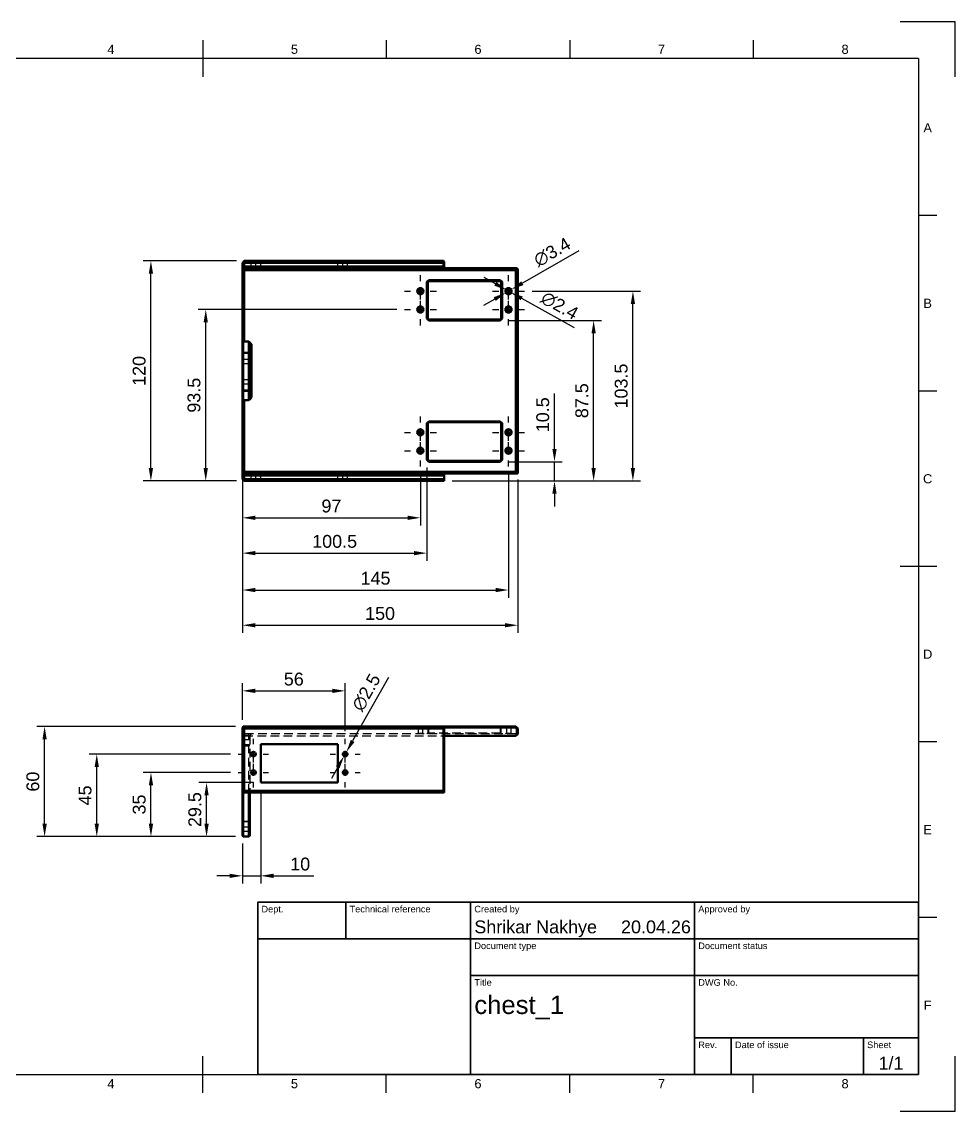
# Model space of a CAD drawing. Header units: millimetres. Extents: x 0 to 420, y 0 to 297.
# Drawn here: x 165.7 to 420, y 0 to 297 of the extents above; entities that cross this region are included whole.
import ezdxf
from ezdxf.enums import TextEntityAlignment as Align

# ---------------------------------------------------------------- set-up
doc = ezdxf.new("R2010")
doc.units = ezdxf.units.MM
doc.header["$LTSCALE"] = 0.75
doc.linetypes.add('CENTER2', pattern=[28.575, 19.05, -3.175, 3.175, -3.175])
doc.linetypes.add('HIDDEN2', pattern=[4.7625, 3.175, -1.5875])
for name, color, linetype, lineweight in [('BORDER', 7, 'Continuous', 25), ('FD_Dimensions', 7, 'Continuous', 25), ('Hidden', 7, 'HIDDEN2', 25), ('Smart Centers', 7, 'CENTER2', 25), ('TITLEBLOCK', 7, 'Continuous', 35), ('Visible', 7, 'Continuous', 50)]:
    doc.layers.add(name, color=color, linetype=linetype, lineweight=lineweight)
doc.styles.add('FusionTitle', font='Arial.ttf')
doc.styles.get("Standard").update_dxf_attribs({"font": 'Arial.ttf'})
doc.dimstyles.new('Dim-ISO-25', dxfattribs={"dimtxt": 3.5, "dimasz": 3.5, "dimexe": 2.1, "dimexo": 2.1, "dimgap": 1.4, "dimtad": 1, "dimzin": 12, "dimdsep": 46, "dimtxsty": 'Standard', "dimcen": 0, "dimazin": 3, "dimtp": 0.1, "dimtm": 0.1, "dimtfac": 0.714286, "dimtmove": 0, "dimatfit": 3, "dimfxl": 1, "dimtzin": 12, "dimarcsym": 0})

# ---------------------------------------------------------------- blocks, each defined once
blk = doc.blocks.new('ISO_A3_SHEET')
at = {"layer": 'BORDER'}
for p, q in [((215, 292), (215, 282)), ((265, 292), (265, 287)), ((315, 292), (315, 287)), ((365, 292), (365, 287)), ((410, 287), (20, 287)), ((410, 287), (410, 10)), ((415, 244.16666), (410, 244.16666)), ((415, 196.33333), (410, 196.33333)), ((415, 148.5), (405, 148.5)), ((415, 100.66667), (410, 100.66667)), ((415, 52.83334), (410, 52.83334)), ((215, 5), (215, 15)), ((20, 10), (410, 10)), ((265, 5), (265, 10)), ((315, 5), (315, 10)), ((365, 5), (365, 10))]:
    blk.add_line(p, q, dxfattribs=at)
at = {"layer": 'Defpoints'}
for p, q in [((420, 297), (405, 297)), ((420, 282), (420, 297)), ((420, 0), (420, 15)), ((405, 0), (420, 0))]:
    blk.add_line(p, q, dxfattribs=at)
at = {"layer": 'BORDER', "style": 'FusionTitle'}
for s, p in [('4', (190, 289.5)), ('5', (240, 289.5)), ('6', (290, 289.5)), ('7', (340, 289.5)), ('8', (390, 289.5)), ('A', (412.5, 268.08333)), ('B', (412.5, 220.25)), ('C', (412.5, 172.41667)), ('D', (412.5, 124.58334)), ('E', (412.5, 76.75001)), ('F', (412.5, 28.91668)), ('4', (190, 7.5)), ('5', (240, 7.5)), ('6', (290, 7.5)), ('7', (340, 7.5)), ('8', (390, 7.5))]:
    blk.add_text(s, height=2.5, dxfattribs=at).set_placement(p, align=Align.MIDDLE)
blk = doc.blocks.new('ISO_TITLEBLOCK')
at = {"layer": 'TITLEBLOCK'}
for p, q in [((0, 47), (-180, 47)), ((-180, 47), (-180, 0)), ((-156, 37), (-156, 47)), ((-122, 0), (-122, 47)), ((-61, 0), (-61, 47)), ((0, 0), (0, 47)), ((-180, 37), (0, 37)), ((-122, 27), (0, 27)), ((-61, 10), (0, 10)), ((-51, 0), (-51, 10)), ((-15, 0), (-15, 10)), ((-180, 0), (0, 0))]:
    blk.add_line(p, q, dxfattribs=at)
at = {"layer": 'TITLEBLOCK', "style": 'FusionTitle'}
for s, p in [('Dept.', (-179, 46)), ('Technical reference', (-155, 46)), ('Created by', (-121, 46)), ('Approved by', (-60, 46)), ('Document type', (-121, 36)), ('Document status', (-60, 36)), ('Title', (-121, 26)), ('DWG No.', (-60, 26)), ('Rev.', (-60, 9)), ('Date of issue', (-50, 9)), ('Sheet', (-14, 9))]:
    blk.add_text(s, height=1.8, dxfattribs=at).set_placement(p, align=Align.TOP_LEFT)
for tag, height, p in [('DEPT', 3.5, (-179, 42)), ('TECHNICAL_REFERENCE', 3.5, (-155, 42)), ('CREATED_BY', 3.5, (-121, 42)), ('APPROVED_BY', 3.5, (-60, 42)), ('DOCUMENT_TYPE', 3.5, (-121, 32)), ('DOCUMENT_STATUS', 3.5, (-60, 32)), ('TITLE_1', 5, (-121, 21.5)), ('TITLE_2', 5, (-121, 14)), ('TITLE_3', 5, (-121, 6.5)), ('DATE_OF_ISSUE', 3.5, (-50, 5))]:
    blk.add_attdef(tag, text='', height=height, dxfattribs=at).set_placement(p, align=Align.TOP_LEFT)
for tag, p in [('CREATED_DATE', (-62, 42)), ('APPROVED_DATE', (-0.99, 42))]:
    blk.add_attdef(tag, text='', height=3.5, dxfattribs=at).set_placement(p, align=Align.TOP_RIGHT)
for tag, height, p in [('DRAWING_NUMBER', 5, (-30.5, 19.75)), ('REV', 3.5, (-56, 4.85)), ('SHEET', 3.5, (-7.5, 4.85))]:
    blk.add_attdef(tag, text='', height=height, dxfattribs=at).set_placement(p, align=Align.TOP_CENTER)
blk = doc.blocks.new('*U6')
at = {"layer": 'Smart Centers', "color": 0, "ltscale": 0.75, "transparency": 16777216}
for p, q in [((0, 2.678906), (0, 4.35)), ((-4.35, 0), (-2.678906, 0)), ((2.678906, 0), (4.35, 0)), ((0, -4.35), (0, -2.678906))]:
    blk.add_line(p, q, dxfattribs=at)
at = {"layer": 'Smart Centers', "color": 0, "linetype": 'Continuous', "ltscale": 0.75, "transparency": 16777216}
for p, q in [((-0.892969, 0), (0.892969, 0)), ((0, -0.892969), (0, 0.892969))]:
    blk.add_line(p, q, dxfattribs=at)
blk = doc.blocks.new('*U7')
at = {"layer": 'Smart Centers', "color": 0, "ltscale": 0.75, "transparency": 16777216}
for p, q in [((0, 2.678906), (0, 4.35)), ((-4.35, 0), (-2.678906, 0)), ((2.678906, 0), (4.35, 0)), ((0, -4.35), (0, -2.678906))]:
    blk.add_line(p, q, dxfattribs=at)
at = {"layer": 'Smart Centers', "color": 0, "linetype": 'Continuous', "ltscale": 0.75, "transparency": 16777216}
for p, q in [((-0.892969, 0), (0.892969, 0)), ((0, -0.892969), (0, 0.892969))]:
    blk.add_line(p, q, dxfattribs=at)
blk = doc.blocks.new('*U8')
at = {"layer": 'Smart Centers', "color": 0, "ltscale": 0.75, "transparency": 16777216}
for p, q in [((0, 2.678906), (0, 4.35)), ((-4.35, 0), (-2.678906, 0)), ((2.678906, 0), (4.35, 0)), ((0, -4.35), (0, -2.678906))]:
    blk.add_line(p, q, dxfattribs=at)
at = {"layer": 'Smart Centers', "color": 0, "linetype": 'Continuous', "ltscale": 0.75, "transparency": 16777216}
for p, q in [((-0.892969, 0), (0.892969, 0)), ((0, -0.892969), (0, 0.892969))]:
    blk.add_line(p, q, dxfattribs=at)
blk = doc.blocks.new('*U9')
at = {"layer": 'Smart Centers', "color": 0, "ltscale": 0.75, "transparency": 16777216}
for p, q in [((0, 2.678906), (0, 4.35)), ((-4.35, 0), (-2.678906, 0)), ((2.678906, 0), (4.35, 0)), ((0, -4.35), (0, -2.678906))]:
    blk.add_line(p, q, dxfattribs=at)
at = {"layer": 'Smart Centers', "color": 0, "linetype": 'Continuous', "ltscale": 0.75, "transparency": 16777216}
for p, q in [((-0.892969, 0), (0.892969, 0)), ((0, -0.892969), (0, 0.892969))]:
    blk.add_line(p, q, dxfattribs=at)
blk = doc.blocks.new('*U10')
at = {"layer": 'Smart Centers', "color": 0, "ltscale": 0.75, "transparency": 16777216}
for p, q in [((0, 2.678906), (0, 4.35)), ((-4.35, 0), (-2.678906, 0)), ((2.678906, 0), (4.35, 0)), ((0, -4.35), (0, -2.678906))]:
    blk.add_line(p, q, dxfattribs=at)
at = {"layer": 'Smart Centers', "color": 0, "linetype": 'Continuous', "ltscale": 0.75, "transparency": 16777216}
for p, q in [((-0.892969, 0), (0.892969, 0)), ((0, -0.892969), (0, 0.892969))]:
    blk.add_line(p, q, dxfattribs=at)
blk = doc.blocks.new('*U11')
at = {"layer": 'Smart Centers', "color": 0, "ltscale": 0.75, "transparency": 16777216}
for p, q in [((0, 2.678906), (0, 4.35)), ((-4.35, 0), (-2.678906, 0)), ((2.678906, 0), (4.35, 0)), ((0, -4.35), (0, -2.678906))]:
    blk.add_line(p, q, dxfattribs=at)
at = {"layer": 'Smart Centers', "color": 0, "linetype": 'Continuous', "ltscale": 0.75, "transparency": 16777216}
for p, q in [((-0.892969, 0), (0.892969, 0)), ((0, -0.892969), (0, 0.892969))]:
    blk.add_line(p, q, dxfattribs=at)
blk = doc.blocks.new('*U12')
at = {"layer": 'Smart Centers', "color": 0, "ltscale": 0.75, "transparency": 16777216}
for p, q in [((0, 2.678906), (0, 4.35)), ((-4.35, 0), (-2.678906, 0)), ((2.678906, 0), (4.35, 0)), ((0, -4.35), (0, -2.678906))]:
    blk.add_line(p, q, dxfattribs=at)
at = {"layer": 'Smart Centers', "color": 0, "linetype": 'Continuous', "ltscale": 0.75, "transparency": 16777216}
for p, q in [((-0.892969, 0), (0.892969, 0)), ((0, -0.892969), (0, 0.892969))]:
    blk.add_line(p, q, dxfattribs=at)
blk = doc.blocks.new('*U13')
at = {"layer": 'Smart Centers', "color": 0, "ltscale": 0.75, "transparency": 16777216}
for p, q in [((0, 2.678906), (0, 4.35)), ((-4.35, 0), (-2.678906, 0)), ((2.678906, 0), (4.35, 0)), ((0, -4.35), (0, -2.678906))]:
    blk.add_line(p, q, dxfattribs=at)
at = {"layer": 'Smart Centers', "color": 0, "linetype": 'Continuous', "ltscale": 0.75, "transparency": 16777216}
for p, q in [((-0.892969, 0), (0.892969, 0)), ((0, -0.892969), (0, 0.892969))]:
    blk.add_line(p, q, dxfattribs=at)
blk = doc.blocks.new('*U18')
at = {"layer": 'Smart Centers', "color": 0, "ltscale": 0.75, "transparency": 16777216}
for p, q in [((0, 2.678906), (0, 4.125)), ((-4.125, 0), (-2.678906, 0)), ((2.678906, 0), (4.125, 0)), ((0, -4.125), (0, -2.678906))]:
    blk.add_line(p, q, dxfattribs=at)
at = {"layer": 'Smart Centers', "color": 0, "linetype": 'Continuous', "ltscale": 0.75, "transparency": 16777216}
for p, q in [((-0.892969, 0), (0.892969, 0)), ((0, -0.892969), (0, 0.892969))]:
    blk.add_line(p, q, dxfattribs=at)
blk = doc.blocks.new('*U19')
at = {"layer": 'Smart Centers', "color": 0, "ltscale": 0.75, "transparency": 16777216}
for p, q in [((0, 2.678906), (0, 4.125)), ((-4.125, 0), (-2.678906, 0)), ((2.678906, 0), (4.125, 0)), ((0, -4.125), (0, -2.678906))]:
    blk.add_line(p, q, dxfattribs=at)
at = {"layer": 'Smart Centers', "color": 0, "linetype": 'Continuous', "ltscale": 0.75, "transparency": 16777216}
for p, q in [((-0.892969, 0), (0.892969, 0)), ((0, -0.892969), (0, 0.892969))]:
    blk.add_line(p, q, dxfattribs=at)
blk = doc.blocks.new('*U20')
at = {"layer": 'Smart Centers', "color": 0, "ltscale": 0.75, "transparency": 16777216}
for p, q in [((0, 2.678906), (0, 4.125)), ((-4.125, 0), (-2.678906, 0)), ((2.678906, 0), (4.125, 0)), ((0, -4.125), (0, -2.678906))]:
    blk.add_line(p, q, dxfattribs=at)
at = {"layer": 'Smart Centers', "color": 0, "linetype": 'Continuous', "ltscale": 0.75, "transparency": 16777216}
for p, q in [((-0.892969, 0), (0.892969, 0)), ((0, -0.892969), (0, 0.892969))]:
    blk.add_line(p, q, dxfattribs=at)
blk = doc.blocks.new('*U21')
at = {"layer": 'Smart Centers', "color": 0, "ltscale": 0.75, "transparency": 16777216}
for p, q in [((0, 2.678906), (0, 4.125)), ((-4.125, 0), (-2.678906, 0)), ((2.678906, 0), (4.125, 0)), ((0, -4.125), (0, -2.678906))]:
    blk.add_line(p, q, dxfattribs=at)
at = {"layer": 'Smart Centers', "color": 0, "linetype": 'Continuous', "ltscale": 0.75, "transparency": 16777216}
for p, q in [((-0.892969, 0), (0.892969, 0)), ((0, -0.892969), (0, 0.892969))]:
    blk.add_line(p, q, dxfattribs=at)
blk = doc.blocks.new('*D46')
at = {"layer": 'Defpoints', "color": 0, "transparency": 16777216}
for p in [(225.820313, 174.320313), (300.820313, 174.320313), (300.820313, 132.484375)]:
    blk.add_point(p, dxfattribs=at)
at = {"layer": 'FD_Dimensions', "color": 0, "lineweight": -2, "transparency": 16777216}
for p, q in [((225.820313, 172.220313), (225.820313, 130.384375)), ((300.820313, 172.220313), (300.820313, 130.384375)), ((229.320313, 132.484375), (297.320313, 132.484375))]:
    blk.add_line(p, q, dxfattribs=at)
at = {"layer": 'FD_Dimensions', "color": 0, "transparency": 16777216}
for points in [[(229.320313, 133.067708), (229.320313, 131.901042), (225.820313, 132.484375)], [(297.320313, 133.067708), (297.320313, 131.901042), (300.820313, 132.484375)]]:
    blk.add_solid(points, dxfattribs=at)
at = {"layer": 'FD_Dimensions', "color": 0, "transparency": 16777216, "insert": (263.320313, 135.67138), "char_height": 3.5, "attachment_point": 5}
blk.add_mtext('150', dxfattribs=at)
blk = doc.blocks.new('*D47')
at = {"layer": 'Defpoints', "color": 0, "transparency": 16777216}
for p in [(200.890625, 231.820313), (226.320313, 231.820313), (226.320313, 171.820313)]:
    blk.add_point(p, dxfattribs=at)
at = {"layer": 'FD_Dimensions', "color": 0, "lineweight": -2, "transparency": 16777216}
for p, q in [((224.220313, 231.820313), (198.790625, 231.820313)), ((200.890625, 175.320313), (200.890625, 228.320313)), ((224.220313, 171.820313), (198.790625, 171.820313))]:
    blk.add_line(p, q, dxfattribs=at)
at = {"layer": 'FD_Dimensions', "color": 0, "transparency": 16777216}
for points in [[(200.307292, 228.320313), (201.473958, 228.320313), (200.890625, 231.820313)], [(200.307292, 175.320313), (201.473958, 175.320313), (200.890625, 171.820313)]]:
    blk.add_solid(points, dxfattribs=at)
at = {"layer": 'FD_Dimensions', "color": 0, "transparency": 16777216, "insert": (197.70362, 201.820313), "char_height": 3.5, "attachment_point": 5, "rotation": 90}
blk.add_mtext('120', dxfattribs=at)
blk = doc.blocks.new('*D48')
at = {"layer": 'Defpoints', "color": 0, "transparency": 16777216}
for p in [(171.929688, 104.851563), (226.070313, 104.851563), (226.070313, 74.851563)]:
    blk.add_point(p, dxfattribs=at)
at = {"layer": 'FD_Dimensions', "color": 0, "lineweight": -2, "transparency": 16777216}
for p, q in [((223.970313, 104.851563), (169.829688, 104.851563)), ((171.929688, 78.351563), (171.929688, 101.351563)), ((223.970313, 74.851563), (169.829688, 74.851563))]:
    blk.add_line(p, q, dxfattribs=at)
at = {"layer": 'FD_Dimensions', "color": 0, "transparency": 16777216}
for points in [[(171.346354, 101.351563), (172.513021, 101.351563), (171.929688, 104.851563)], [(171.346354, 78.351563), (172.513021, 78.351563), (171.929688, 74.851563)]]:
    blk.add_solid(points, dxfattribs=at)
at = {"layer": 'FD_Dimensions', "color": 0, "transparency": 16777216, "insert": (168.742682, 89.851563), "char_height": 3.5, "attachment_point": 5, "rotation": 90}
blk.add_mtext('60', dxfattribs=at)
blk = doc.blocks.new('*D49')
at = {"layer": 'Defpoints', "color": 0, "transparency": 16777216}
for p in [(297.583683, 223.146193), (299.056942, 223.994432)]:
    blk.add_point(p, dxfattribs=at)
at = {"layer": 'FD_Dimensions', "color": 0, "lineweight": -2, "transparency": 16777216}
for p, q in [((317.468571, 234.595068), (302.09012, 225.740808)), ((297.583683, 223.146193), (299.056942, 223.994432)), ((294.550505, 221.399817), (291.517326, 219.653442))]:
    blk.add_line(p, q, dxfattribs=at)
at = {"layer": 'FD_Dimensions', "color": 0, "transparency": 16777216}
for points in [[(301.799058, 226.246338), (302.381183, 225.235278), (299.056942, 223.994432)], [(294.259442, 221.905347), (294.841567, 220.894287), (297.583683, 223.146193)]]:
    blk.add_solid(points, dxfattribs=at)
at = {"layer": 'FD_Dimensions', "color": 0, "transparency": 16777216, "insert": (310.211319, 234.207102), "char_height": 3.5, "attachment_point": 5, "rotation": 29.93150281}
blk.add_mtext('∅3.4', dxfattribs=at)
blk = doc.blocks.new('*D50')
at = {"layer": 'Defpoints', "color": 0, "transparency": 16777216}
for p in [(297.795818, 223.861698), (298.844807, 223.278927)]:
    blk.add_point(p, dxfattribs=at)
at = {"layer": 'FD_Dimensions', "color": 0, "lineweight": -2, "transparency": 16777216}
for p, q in [((294.736268, 225.561449), (291.676717, 227.261199)), ((297.795818, 223.861698), (298.844807, 223.278927)), ((316.298019, 213.582698), (301.904357, 221.579176))]:
    blk.add_line(p, q, dxfattribs=at)
at = {"layer": 'FD_Dimensions', "color": 0, "transparency": 16777216}
for points in [[(295.019559, 226.071374), (294.452976, 225.051523), (297.795818, 223.861698)], [(302.187649, 222.089102), (301.621066, 221.069251), (298.844807, 223.278927)]]:
    blk.add_solid(points, dxfattribs=at)
at = {"layer": 'FD_Dimensions', "color": 0, "transparency": 16777216, "insert": (312.226247, 219.602573), "char_height": 3.5, "attachment_point": 5, "rotation": 330.94538477}
blk.add_mtext('∅2.4', dxfattribs=at)
blk = doc.blocks.new('*D51')
at = {"layer": 'Defpoints', "color": 0, "transparency": 16777216}
for p in [(253.511809, 96.808009), (254.128816, 97.895116)]:
    blk.add_point(p, dxfattribs=at)
at = {"layer": 'FD_Dimensions', "color": 0, "lineweight": -2, "transparency": 16777216}
for p, q in [((265.65147, 118.196935), (255.856435, 100.939017)), ((253.511809, 96.808009), (254.128816, 97.895116)), ((251.78419, 93.764108), (250.05657, 90.720207))]:
    blk.add_line(p, q, dxfattribs=at)
at = {"layer": 'FD_Dimensions', "color": 0, "transparency": 16777216}
for points in [[(255.349118, 101.226953), (256.363752, 100.65108), (254.128816, 97.895116)], [(251.276873, 94.052045), (252.291507, 93.476172), (253.511809, 96.808009)]]:
    blk.add_solid(points, dxfattribs=at)
at = {"layer": 'FD_Dimensions', "color": 0, "transparency": 16777216, "insert": (259.584645, 114.162658), "char_height": 3.5, "attachment_point": 5, "rotation": 60.42213977}
blk.add_mtext('∅2.5', dxfattribs=at)
blk = doc.blocks.new('*D55')
at = {"layer": 'Defpoints', "color": 0, "transparency": 16777216}
for p in [(298.320313, 175.720313), (225.820313, 172.320313), (298.320313, 142.0875)]:
    blk.add_point(p, dxfattribs=at)
at = {"layer": 'FD_Dimensions', "color": 0, "lineweight": -2, "transparency": 16777216}
for p, q in [((298.320313, 173.620313), (298.320313, 139.9875)), ((225.820313, 170.220313), (225.820313, 139.9875)), ((229.320313, 142.0875), (294.820313, 142.0875))]:
    blk.add_line(p, q, dxfattribs=at)
at = {"layer": 'FD_Dimensions', "color": 0, "transparency": 16777216}
for points in [[(229.320313, 142.670833), (229.320313, 141.504167), (225.820313, 142.0875)], [(294.820313, 142.670833), (294.820313, 141.504167), (298.320313, 142.0875)]]:
    blk.add_solid(points, dxfattribs=at)
at = {"layer": 'FD_Dimensions', "color": 0, "transparency": 16777216, "insert": (262.070313, 145.274505), "char_height": 3.5, "attachment_point": 5}
blk.add_mtext('145', dxfattribs=at)
blk = doc.blocks.new('*D56')
at = {"layer": 'Defpoints', "color": 0, "transparency": 16777216}
for p in [(302.670313, 223.570313), (332.201563, 223.570313), (280.820313, 171.820313)]:
    blk.add_point(p, dxfattribs=at)
at = {"layer": 'FD_Dimensions', "color": 0, "lineweight": -2, "transparency": 16777216}
for p, q in [((304.770313, 223.570313), (334.301563, 223.570313)), ((332.201563, 175.320313), (332.201563, 220.070313)), ((282.920313, 171.820313), (334.301563, 171.820313))]:
    blk.add_line(p, q, dxfattribs=at)
at = {"layer": 'FD_Dimensions', "color": 0, "transparency": 16777216}
for points in [[(331.618229, 220.070313), (332.784896, 220.070313), (332.201563, 223.570313)], [(331.618229, 175.320313), (332.784896, 175.320313), (332.201563, 171.820313)]]:
    blk.add_solid(points, dxfattribs=at)
at = {"layer": 'FD_Dimensions', "color": 0, "transparency": 16777216, "insert": (329.013363, 197.695313), "char_height": 3.5, "attachment_point": 5, "rotation": 90}
blk.add_mtext('103.5', dxfattribs=at)
blk = doc.blocks.new('*D57')
at = {"layer": 'Defpoints', "color": 0, "transparency": 16777216}
for p in [(276.070313, 177.570313), (225.820313, 172.320313), (276.070313, 152.140625)]:
    blk.add_point(p, dxfattribs=at)
at = {"layer": 'FD_Dimensions', "color": 0, "lineweight": -2, "transparency": 16777216}
for p, q in [((276.070313, 175.470313), (276.070313, 150.040625)), ((225.820313, 170.220313), (225.820313, 150.040625)), ((229.320313, 152.140625), (272.570313, 152.140625))]:
    blk.add_line(p, q, dxfattribs=at)
at = {"layer": 'FD_Dimensions', "color": 0, "transparency": 16777216}
for points in [[(229.320313, 152.723958), (229.320313, 151.557292), (225.820313, 152.140625)], [(272.570313, 152.723958), (272.570313, 151.557292), (276.070313, 152.140625)]]:
    blk.add_solid(points, dxfattribs=at)
at = {"layer": 'FD_Dimensions', "color": 0, "transparency": 16777216, "insert": (250.945313, 155.32763), "char_height": 3.5, "attachment_point": 5}
blk.add_mtext('100.5', dxfattribs=at)
blk = doc.blocks.new('*D58')
at = {"layer": 'Defpoints', "color": 0, "transparency": 16777216}
for p in [(274.320313, 175.720313), (225.820313, 172.320313), (274.320313, 161.775)]:
    blk.add_point(p, dxfattribs=at)
at = {"layer": 'FD_Dimensions', "color": 0, "lineweight": -2, "transparency": 16777216}
for p, q in [((274.320313, 173.620313), (274.320313, 159.675)), ((225.820313, 170.220313), (225.820313, 159.675)), ((229.320313, 161.775), (270.820313, 161.775))]:
    blk.add_line(p, q, dxfattribs=at)
at = {"layer": 'FD_Dimensions', "color": 0, "transparency": 16777216}
for points in [[(229.320313, 162.358333), (229.320313, 161.191667), (225.820313, 161.775)], [(270.820313, 162.358333), (270.820313, 161.191667), (274.320313, 161.775)]]:
    blk.add_solid(points, dxfattribs=at)
at = {"layer": 'FD_Dimensions', "color": 0, "transparency": 16777216, "insert": (250.070313, 164.962005), "char_height": 3.5, "attachment_point": 5}
blk.add_mtext('97', dxfattribs=at)
blk = doc.blocks.new('*D59')
at = {"layer": 'Defpoints', "color": 0, "transparency": 16777216}
for p in [(215.829688, 218.570313), (269.970313, 218.570313), (226.320313, 171.820313)]:
    blk.add_point(p, dxfattribs=at)
at = {"layer": 'FD_Dimensions', "color": 0, "lineweight": -2, "transparency": 16777216}
for p, q in [((267.870313, 218.570313), (213.729688, 218.570313)), ((215.829688, 175.320313), (215.829688, 215.070313)), ((224.220313, 171.820313), (213.729688, 171.820313))]:
    blk.add_line(p, q, dxfattribs=at)
at = {"layer": 'FD_Dimensions', "color": 0, "transparency": 16777216}
for points in [[(215.246354, 215.070313), (216.413021, 215.070313), (215.829688, 218.570313)], [(215.246354, 175.320313), (216.413021, 175.320313), (215.829688, 171.820313)]]:
    blk.add_solid(points, dxfattribs=at)
at = {"layer": 'FD_Dimensions', "color": 0, "transparency": 16777216, "insert": (212.641488, 195.195313), "char_height": 3.5, "attachment_point": 5, "rotation": 90}
blk.add_mtext('93.5', dxfattribs=at)
blk = doc.blocks.new('*D60')
at = {"layer": 'Defpoints', "color": 0, "transparency": 16777216}
for p in [(296.070313, 215.570313), (321.5, 215.570313), (280.820313, 171.820313)]:
    blk.add_point(p, dxfattribs=at)
at = {"layer": 'FD_Dimensions', "color": 0, "lineweight": -2, "transparency": 16777216}
for p, q in [((298.170313, 215.570313), (323.6, 215.570313)), ((321.5, 175.320313), (321.5, 212.070313)), ((282.920313, 171.820313), (323.6, 171.820313))]:
    blk.add_line(p, q, dxfattribs=at)
at = {"layer": 'FD_Dimensions', "color": 0, "transparency": 16777216}
for points in [[(320.916667, 212.070313), (322.083333, 212.070313), (321.5, 215.570313)], [(320.916667, 175.320313), (322.083333, 175.320313), (321.5, 171.820313)]]:
    blk.add_solid(points, dxfattribs=at)
at = {"layer": 'FD_Dimensions', "color": 0, "transparency": 16777216, "insert": (318.312995, 193.695313), "char_height": 3.5, "attachment_point": 5, "rotation": 90}
blk.add_mtext('87.5', dxfattribs=at)
blk = doc.blocks.new('*D61')
at = {"layer": 'Defpoints', "color": 0, "transparency": 16777216}
for p in [(296.070313, 177.070313), (310.835938, 177.070313), (280.820313, 171.820313)]:
    blk.add_point(p, dxfattribs=at)
at = {"layer": 'FD_Dimensions', "color": 0, "lineweight": -2, "transparency": 16777216}
for p, q in [((310.835938, 180.570313), (310.835938, 195.658512)), ((298.170313, 177.070313), (312.935938, 177.070313)), ((310.835938, 171.820313), (310.835938, 177.070313)), ((282.920313, 171.820313), (312.935938, 171.820313)), ((310.835938, 168.320313), (310.835938, 164.820313))]:
    blk.add_line(p, q, dxfattribs=at)
at = {"layer": 'FD_Dimensions', "color": 0, "transparency": 16777216}
for points in [[(310.252604, 180.570313), (311.419271, 180.570313), (310.835938, 177.070313)], [(310.252604, 168.320313), (311.419271, 168.320313), (310.835938, 171.820313)]]:
    blk.add_solid(points, dxfattribs=at)
at = {"layer": 'FD_Dimensions', "color": 0, "transparency": 16777216, "insert": (307.648932, 189.864412), "char_height": 3.5, "attachment_point": 5, "rotation": 90}
blk.add_mtext('10.5', dxfattribs=at)
blk = doc.blocks.new('*D63')
at = {"layer": 'Defpoints', "color": 0, "transparency": 16777216}
for p in [(253.820313, 114.601563), (225.820313, 104.601563), (253.820313, 101.476563)]:
    blk.add_point(p, dxfattribs=at)
at = {"layer": 'FD_Dimensions', "color": 0, "lineweight": -2, "transparency": 16777216}
for p, q in [((225.820313, 106.701563), (225.820313, 116.701563)), ((253.820313, 103.576563), (253.820313, 116.701563)), ((229.320313, 114.601563), (250.320313, 114.601563))]:
    blk.add_line(p, q, dxfattribs=at)
at = {"layer": 'FD_Dimensions', "color": 0, "transparency": 16777216}
for points in [[(229.320313, 115.184896), (229.320313, 114.018229), (225.820313, 114.601563)], [(250.320313, 115.184896), (250.320313, 114.018229), (253.820313, 114.601563)]]:
    blk.add_solid(points, dxfattribs=at)
at = {"layer": 'FD_Dimensions', "color": 0, "transparency": 16777216, "insert": (239.820313, 117.788568), "char_height": 3.5, "attachment_point": 5}
blk.add_mtext('56', dxfattribs=at)
blk = doc.blocks.new('*D66')
at = {"layer": 'Defpoints', "color": 0, "transparency": 16777216}
for p in [(186.140625, 97.351563), (224.695313, 97.351563), (226.070313, 74.851563)]:
    blk.add_point(p, dxfattribs=at)
at = {"layer": 'FD_Dimensions', "color": 0, "lineweight": -2, "transparency": 16777216}
for p, q in [((222.595313, 97.351563), (184.040625, 97.351563)), ((186.140625, 78.351563), (186.140625, 93.851563)), ((223.970313, 74.851563), (184.040625, 74.851563))]:
    blk.add_line(p, q, dxfattribs=at)
at = {"layer": 'FD_Dimensions', "color": 0, "transparency": 16777216}
for points in [[(185.557292, 93.851563), (186.723958, 93.851563), (186.140625, 97.351563)], [(185.557292, 78.351563), (186.723958, 78.351563), (186.140625, 74.851563)]]:
    blk.add_solid(points, dxfattribs=at)
at = {"layer": 'FD_Dimensions', "color": 0, "transparency": 16777216, "insert": (182.960782, 86.101563), "char_height": 3.5, "attachment_point": 5, "rotation": 90}
blk.add_mtext('45', dxfattribs=at)
blk = doc.blocks.new('*D67')
at = {"layer": 'Defpoints', "color": 0, "transparency": 16777216}
for p in [(200.90625, 92.351563), (224.695313, 92.351563), (226.070313, 74.851563)]:
    blk.add_point(p, dxfattribs=at)
at = {"layer": 'FD_Dimensions', "color": 0, "lineweight": -2, "transparency": 16777216}
for p, q in [((222.595313, 92.351563), (198.80625, 92.351563)), ((200.90625, 78.351563), (200.90625, 88.851563)), ((223.970313, 74.851563), (198.80625, 74.851563))]:
    blk.add_line(p, q, dxfattribs=at)
at = {"layer": 'FD_Dimensions', "color": 0, "transparency": 16777216}
for points in [[(200.322917, 88.851563), (201.489583, 88.851563), (200.90625, 92.351563)], [(200.322917, 78.351563), (201.489583, 78.351563), (200.90625, 74.851563)]]:
    blk.add_solid(points, dxfattribs=at)
at = {"layer": 'FD_Dimensions', "color": 0, "transparency": 16777216, "insert": (197.718051, 83.601563), "char_height": 3.5, "attachment_point": 5, "rotation": 90}
blk.add_mtext('35', dxfattribs=at)
blk = doc.blocks.new('*D68')
at = {"layer": 'Defpoints', "color": 0, "transparency": 16777216}
for p in [(216.054688, 89.601563), (230.820313, 89.601563), (226.070313, 74.851563)]:
    blk.add_point(p, dxfattribs=at)
at = {"layer": 'FD_Dimensions', "color": 0, "lineweight": -2, "transparency": 16777216}
for p, q in [((228.720313, 89.601563), (213.954688, 89.601563)), ((216.054688, 78.351563), (216.054688, 86.101563)), ((223.970313, 74.851563), (213.954688, 74.851563))]:
    blk.add_line(p, q, dxfattribs=at)
at = {"layer": 'FD_Dimensions', "color": 0, "transparency": 16777216}
for points in [[(215.471354, 86.101563), (216.638021, 86.101563), (216.054688, 89.601563)], [(215.471354, 78.351563), (216.638021, 78.351563), (216.054688, 74.851563)]]:
    blk.add_solid(points, dxfattribs=at)
at = {"layer": 'FD_Dimensions', "color": 0, "transparency": 16777216, "insert": (212.867682, 82.226563), "char_height": 3.5, "attachment_point": 5, "rotation": 90}
blk.add_mtext('29.5', dxfattribs=at)
blk = doc.blocks.new('*D69')
at = {"layer": 'Defpoints', "color": 0, "transparency": 16777216}
for p in [(230.820313, 89.601563), (225.820313, 75.101563), (230.820313, 64.171875)]:
    blk.add_point(p, dxfattribs=at)
at = {"layer": 'FD_Dimensions', "color": 0, "lineweight": -2, "transparency": 16777216}
for p, q in [((230.820313, 87.501563), (230.820313, 62.071875)), ((225.820313, 73.001563), (225.820313, 62.071875)), ((222.320313, 64.171875), (218.820313, 64.171875)), ((225.820313, 64.171875), (230.820313, 64.171875)), ((234.320313, 64.171875), (245.29255, 64.171875))]:
    blk.add_line(p, q, dxfattribs=at)
at = {"layer": 'FD_Dimensions', "color": 0, "transparency": 16777216}
for points in [[(222.320313, 64.755208), (222.320313, 63.588542), (225.820313, 64.171875)], [(234.320313, 64.755208), (234.320313, 63.588542), (230.820313, 64.171875)]]:
    blk.add_solid(points, dxfattribs=at)
at = {"layer": 'FD_Dimensions', "color": 0, "transparency": 16777216, "insert": (241.556431, 67.35888), "char_height": 3.5, "attachment_point": 5}
blk.add_mtext('10', dxfattribs=at)

msp = doc.modelspace()

# ---------------------------------------------------------------- linework, layer by layer
at = {"layer": 'Hidden'}
for p, q in [((228.195313, 229.820312), (228.195313, 231.820312)), ((229.445313, 229.820312), (229.445313, 231.820312)), ((230.820313, 229.820312), (230.820313, 231.820312)), ((251.820313, 229.820312), (251.820313, 231.820312)), ((253.195313, 229.820312), (253.195313, 231.820312)), ((254.445313, 229.820312), (254.445313, 231.820312)), ((226.320313, 231.320312), (226.070313, 231.570312)), ((280.570313, 229.820312), (280.570313, 229.570312)), ((280.820313, 229.820312), (280.570313, 229.570312)), ((280.570313, 229.570312), (300.320313, 229.570312)), ((300.216759, 229.820312), (300.320313, 229.570312)), ((300.320313, 229.570312), (300.820313, 229.570312)), ((225.820313, 209.820312), (226.070313, 209.820312)), ((225.820313, 207.070312), (226.070313, 206.820312)), ((225.820313, 206.570312), (226.070313, 206.570312)), ((226.070313, 204.920312), (225.820313, 205.170312)), ((227.570313, 206.820312), (226.070313, 206.820312)), ((227.570313, 206.570312), (226.070313, 206.570312)), ((227.570313, 206.820312), (227.820313, 207.070312)), ((227.820313, 206.570312), (227.570313, 206.570312)), ((227.570313, 204.920312), (227.820313, 205.170312)), ((226.070313, 203.720312), (225.820313, 203.470312)), ((227.570313, 204.920312), (226.070313, 204.920312)), ((227.570313, 203.720312), (226.070313, 203.720312)), ((227.820313, 204.920312), (227.570313, 204.920312)), ((227.820313, 203.720312), (227.570313, 203.720312)), ((227.570313, 203.720312), (227.820313, 203.470312)), ((226.070313, 199.420312), (225.820313, 199.670312)), ((227.570313, 199.420312), (226.070313, 199.420312)), ((227.570313, 199.420312), (227.820313, 199.670312)), ((227.820313, 199.420312), (227.570313, 199.420312)), ((226.070313, 198.220312), (225.820313, 197.970312)), ((225.820313, 196.570312), (226.070313, 196.570312)), ((226.070313, 196.320312), (225.820313, 196.070312)), ((227.570313, 198.220312), (226.070313, 198.220312)), ((227.570313, 196.570312), (226.070313, 196.570312)), ((226.070313, 196.320312), (227.570313, 196.320312)), ((227.820313, 198.220312), (227.570313, 198.220312)), ((227.570313, 198.220312), (227.820313, 197.970312)), ((227.570313, 196.570312), (227.820313, 196.570312)), ((227.570313, 196.320312), (227.820313, 196.070312)), ((226.070313, 193.820312), (225.820313, 193.820312)), ((226.320313, 172.320312), (226.070313, 172.070312)), ((228.195313, 171.820312), (228.195313, 173.820312)), ((229.445313, 171.820312), (229.445313, 173.820312)), ((230.820313, 171.820312), (230.820313, 173.820312)), ((251.820313, 171.820312), (251.820313, 173.820312)), ((253.195313, 171.820312), (253.195313, 173.820312)), ((254.445313, 171.820312), (254.445313, 173.820312))]:
    msp.add_line(p, q, dxfattribs=at)
at = {"layer": 'Hidden', "extrusion": (-1e-16, -1, 2.967e-13)}
for p, q in [((273.720312, 104.601563), (273.470312, 104.851563)), ((273.720312, 104.601563), (274.920312, 104.601563)), ((273.720312, 104.601563), (273.720312, 103.101563)), ((274.920312, 104.601563), (275.170312, 104.851563)), ((274.920312, 104.601563), (274.920312, 103.101563)), ((276.320312, 104.601563), (276.070312, 104.851563)), ((276.320312, 104.601563), (276.320312, 103.101563)), ((276.320312, 104.601563), (276.570312, 104.601563)), ((276.570312, 104.851563), (276.570312, 104.601563)), ((276.570312, 103.101563), (276.570312, 104.601563)), ((276.570312, 104.601563), (280.820312, 104.601563)), ((280.570312, 104.351563), (280.820312, 104.351563)), ((280.820312, 104.851563), (280.820312, 104.601563)), ((296.070312, 104.851563), (296.070312, 104.601563)), ((296.070312, 104.601563), (296.070312, 103.101563)), ((296.570312, 104.851563), (296.320312, 104.601563)), ((296.320312, 103.101563), (296.320312, 104.601563)), ((297.720312, 104.601563), (297.470312, 104.851563)), ((297.720312, 104.601563), (297.720312, 103.101563)), ((298.920312, 104.601563), (299.170312, 104.851563)), ((298.920312, 104.601563), (298.920312, 103.101563)), ((226.320312, 102.851563), (225.820312, 103.351563)), ((226.070312, 102.451563), (225.820312, 102.701563)), ((226.320312, 102.351563), (225.820312, 102.351563)), ((226.070312, 101.251563), (225.820312, 101.001563)), ((226.070312, 103.101563), (226.070312, 87.101563)), ((227.920312, 102.451563), (226.070312, 102.451563)), ((227.820312, 101.251563), (226.070312, 101.251563)), ((300.320312, 102.851563), (226.320312, 102.851563)), ((226.320312, 102.351563), (280.570312, 102.351563)), ((227.570312, 86.851563), (227.570312, 102.851563)), ((227.820312, 102.351563), (228.320312, 102.851563)), ((227.820312, 102.351563), (227.820312, 86.851563)), ((273.720312, 103.101563), (273.470312, 102.851563)), ((273.720312, 103.101563), (274.920312, 103.101563)), ((274.920312, 103.101563), (275.170312, 102.851563)), ((276.320312, 103.101563), (276.070312, 102.851563)), ((276.320312, 103.101563), (276.570312, 103.101563)), ((296.070312, 103.101563), (276.570312, 103.101563)), ((276.570312, 103.101563), (276.570312, 102.851563)), ((280.820312, 102.351563), (280.570312, 102.351563)), ((280.820312, 102.101563), (280.570312, 102.351563)), ((296.070312, 103.101563), (296.320312, 103.101563)), ((296.070312, 103.101563), (296.070312, 102.851563)), ((296.320312, 103.101563), (296.570312, 102.851563)), ((297.720312, 103.101563), (297.470312, 102.851563)), ((297.720312, 103.101563), (298.920312, 103.101563)), ((298.920312, 103.101563), (299.170312, 102.851563)), ((300.820312, 103.351563), (300.320312, 102.851563)), ((300.320312, 102.851563), (300.320312, 102.351563)), ((225.820312, 100.101563), (226.070312, 99.851563)), ((226.070312, 99.601563), (225.820312, 99.601563)), ((227.570312, 99.851563), (226.070312, 99.851563)), ((226.070312, 99.601563), (227.570312, 99.601563)), ((227.820312, 100.101563), (227.570312, 99.851563)), ((227.820312, 99.601563), (227.570312, 99.601563)), ((280.570312, 87.351563), (280.820312, 87.351563)), ((226.070312, 79.101563), (225.820312, 79.101563)), ((225.820312, 78.601563), (226.070312, 78.851563)), ((226.070312, 77.451563), (225.820312, 77.701563)), ((226.070312, 79.101563), (227.570312, 79.101563)), ((227.570312, 78.851563), (226.070312, 78.851563)), ((227.570312, 77.451563), (226.070312, 77.451563)), ((227.570312, 79.101563), (227.820312, 79.101563)), ((227.570312, 78.851563), (227.820312, 78.601563)), ((227.570312, 77.451563), (227.820312, 77.701563)), ((226.070312, 76.251563), (225.820312, 76.001563)), ((227.570312, 76.251563), (226.070312, 76.251563)), ((227.570312, 76.251563), (227.820312, 76.001563))]:
    msp.add_line(p, q, dxfattribs=at)
at = {"layer": 'Visible'}
for p, q in [((226.320313, 231.820312), (225.820313, 231.320312)), ((226.320313, 231.820312), (280.570313, 231.820312)), ((226.320313, 231.320312), (226.320313, 231.820312)), ((280.570313, 231.320312), (280.570313, 231.820312)), ((280.820313, 231.570312), (280.570313, 231.820312)), ((225.820313, 230.320312), (225.820313, 231.320312)), ((226.320313, 231.320312), (225.820313, 231.320312)), ((225.820313, 230.320312), (225.820313, 229.320312)), ((226.320313, 230.320312), (225.820313, 230.320312)), ((226.320313, 229.820312), (225.820313, 230.320312)), ((225.820313, 209.570312), (225.820313, 229.320312)), ((226.320313, 229.320312), (225.820313, 229.320312)), ((280.570313, 231.320312), (226.320313, 231.320312)), ((226.320313, 231.320312), (226.320313, 230.320312)), ((226.320313, 230.320312), (280.570313, 230.320312)), ((226.320313, 229.820312), (226.320313, 230.320312)), ((280.570313, 229.820312), (226.320313, 229.820312)), ((226.320313, 229.320312), (226.320313, 229.820312)), ((300.320313, 229.320312), (226.320313, 229.320312)), ((226.320313, 229.320312), (226.320313, 209.820312)), ((280.570313, 230.320312), (280.570313, 231.320312)), ((280.820313, 231.216759), (280.570313, 231.320312)), ((280.820313, 230.423866), (280.570313, 230.320312)), ((280.570313, 229.820312), (280.570313, 230.320312)), ((280.820313, 230.070312), (280.570313, 229.820312)), ((280.820313, 231.570312), (280.820313, 231.216759)), ((280.820313, 231.216759), (280.820313, 230.423866)), ((280.820313, 230.423866), (280.820313, 230.070312)), ((280.820313, 230.070312), (280.820313, 229.820312)), ((280.820313, 229.820312), (300.320313, 229.820312)), ((300.570313, 229.820312), (300.320313, 229.820312)), ((300.320313, 229.320312), (300.320313, 229.820312)), ((300.820313, 229.320312), (300.320313, 229.320312)), ((300.320313, 174.320312), (300.320313, 229.320312)), ((300.820313, 229.570312), (300.570313, 229.820312)), ((300.820313, 229.320312), (300.820313, 229.570312)), ((300.820313, 229.320312), (300.820313, 174.320312)), ((276.570313, 226.570312), (276.070313, 226.070312)), ((276.070313, 216.070312), (276.070313, 226.070312)), ((276.320313, 226.070312), (276.070313, 226.070312)), ((276.320313, 226.070312), (276.570313, 226.320312)), ((276.320313, 226.070312), (276.320313, 216.070312)), ((276.570313, 226.570312), (296.070313, 226.570312)), ((276.570313, 226.320312), (276.570313, 226.570312)), ((296.070313, 226.320312), (276.570313, 226.320312)), ((296.570313, 226.070312), (296.070313, 226.570312)), ((296.070313, 226.320312), (296.070313, 226.570312)), ((296.070313, 226.320312), (296.320313, 226.070312)), ((296.320313, 216.070312), (296.320313, 226.070312)), ((296.320313, 226.070312), (296.570313, 226.070312)), ((296.570313, 226.070312), (296.570313, 216.070312)), ((276.070313, 216.070312), (276.570313, 215.570312)), ((276.070313, 216.070312), (276.320313, 216.070312)), ((276.570313, 215.820312), (276.320313, 216.070312)), ((276.570313, 215.820312), (296.070313, 215.820312)), ((276.570313, 215.570312), (276.570313, 215.820312)), ((296.070313, 215.570312), (276.570313, 215.570312)), ((296.070313, 215.570312), (296.570313, 216.070312)), ((296.320313, 216.070312), (296.070313, 215.820312)), ((296.070313, 215.570312), (296.070313, 215.820312)), ((296.570313, 216.070312), (296.320313, 216.070312)), ((225.820313, 209.570312), (226.070313, 209.820312)), ((225.820313, 194.070312), (225.820313, 209.570312)), ((227.570313, 209.820312), (226.070313, 209.820312)), ((226.070313, 209.820312), (226.070313, 193.820312)), ((227.570313, 193.820312), (227.570313, 209.820312)), ((227.570313, 209.820312), (227.820313, 209.570312)), ((227.820313, 209.570312), (227.820313, 194.070312)), ((227.820313, 209.570312), (228.320313, 209.070312)), ((228.320313, 209.070312), (228.320313, 194.570312)), ((225.820313, 174.320312), (225.820313, 194.070312)), ((225.820313, 194.070312), (226.070313, 193.820312)), ((227.570313, 193.820312), (226.070313, 193.820312)), ((226.320313, 193.820312), (226.320313, 174.320312)), ((227.570313, 193.820312), (227.820313, 194.070312)), ((228.320313, 194.570312), (227.820313, 194.070312)), ((276.570313, 188.070312), (276.070313, 187.570312)), ((276.070313, 177.570312), (276.070313, 187.570312)), ((276.320313, 187.570312), (276.070313, 187.570312)), ((276.320313, 187.570312), (276.570313, 187.820312)), ((276.320313, 187.570312), (276.320313, 177.570312)), ((276.570313, 188.070312), (296.070313, 188.070312)), ((276.570313, 187.820312), (276.570313, 188.070312)), ((296.070313, 187.820312), (276.570313, 187.820312)), ((296.570313, 187.570312), (296.070313, 188.070312)), ((296.070313, 187.820312), (296.070313, 188.070312)), ((296.070313, 187.820312), (296.320313, 187.570312)), ((296.320313, 177.570312), (296.320313, 187.570312)), ((296.320313, 187.570312), (296.570313, 187.570312)), ((296.570313, 187.570312), (296.570313, 177.570312)), ((276.070313, 177.570312), (276.570313, 177.070312)), ((276.070313, 177.570312), (276.320313, 177.570312)), ((276.570313, 177.320312), (276.320313, 177.570312)), ((276.570313, 177.320312), (296.070313, 177.320312)), ((276.570313, 177.070312), (276.570313, 177.320312)), ((296.070313, 177.070312), (276.570313, 177.070312)), ((296.070313, 177.070312), (296.570313, 177.570312)), ((296.320313, 177.570312), (296.070313, 177.320312)), ((296.070313, 177.070312), (296.070313, 177.320312)), ((296.570313, 177.570312), (296.320313, 177.570312)), ((225.820313, 174.320312), (225.820313, 173.320312)), ((226.320313, 174.320312), (225.820313, 174.320312)), ((226.320313, 173.820312), (225.820313, 173.320312)), ((225.820313, 172.320312), (225.820313, 173.320312)), ((226.320313, 173.320312), (225.820313, 173.320312)), ((225.820313, 172.320312), (226.320313, 171.820312)), ((225.820313, 172.320312), (226.320313, 172.320312)), ((226.320313, 174.320312), (300.320313, 174.320312)), ((226.320313, 173.820312), (226.320313, 174.320312)), ((226.320313, 173.820312), (280.820313, 173.820312)), ((226.320313, 173.320312), (226.320313, 173.820312)), ((280.820313, 173.320312), (226.320313, 173.320312)), ((226.320313, 173.320312), (226.320313, 172.320312)), ((226.320313, 172.320312), (280.820313, 172.320312)), ((226.320313, 171.820312), (226.320313, 172.320312)), ((280.820313, 173.320312), (280.820313, 173.820312)), ((300.320313, 173.820312), (280.820313, 173.820312)), ((280.820313, 173.320312), (280.820313, 172.320312)), ((280.820313, 171.820312), (280.820313, 172.320312)), ((300.320313, 173.820312), (300.320313, 174.320312)), ((300.820313, 174.320312), (300.320313, 174.320312)), ((300.320313, 173.820312), (300.820313, 173.820312)), ((300.820313, 173.820312), (300.820313, 174.320312)), ((280.820313, 171.820312), (226.320313, 171.820312))]:
    msp.add_line(p, q, dxfattribs=at)
at = {"layer": 'Visible', "extrusion": (-1e-16, -1, 2.967e-13)}
for p, q in [((226.070312, 104.851563), (225.820312, 104.601563)), ((225.820312, 104.351563), (225.820312, 104.601563)), ((225.820312, 104.351563), (226.070312, 104.601563)), ((225.820312, 87.351563), (225.820312, 104.351563)), ((226.320312, 104.851563), (226.070312, 104.851563)), ((226.320312, 104.851563), (226.070312, 104.601563)), ((226.070312, 104.601563), (226.320312, 104.351563)), ((226.320312, 104.851563), (280.570312, 104.851563)), ((280.570312, 104.351563), (226.320312, 104.351563)), ((226.320312, 104.351563), (226.320312, 87.351563)), ((280.570312, 104.851563), (300.320312, 104.851563)), ((280.570312, 104.351563), (280.570312, 104.851563)), ((280.820312, 104.601563), (280.570312, 104.851563)), ((280.570312, 87.351563), (280.570312, 104.351563)), ((280.820312, 104.248009), (280.570312, 104.351563)), ((280.820312, 104.601563), (280.820312, 104.248009)), ((300.216759, 104.601563), (280.820312, 104.601563)), ((280.820312, 104.248009), (280.820312, 87.455116)), ((300.216759, 104.601563), (300.320312, 104.851563)), ((300.570312, 104.248009), (300.216759, 104.601563)), ((300.320312, 104.851563), (300.820312, 104.351563)), ((300.570312, 104.248009), (300.820312, 104.351563)), ((300.570312, 102.601563), (300.570312, 104.248009)), ((300.820312, 104.351563), (300.820312, 103.101563)), ((280.820312, 102.351563), (300.320312, 102.351563)), ((300.570312, 102.601563), (300.320312, 102.351563)), ((300.820312, 103.101563), (300.570312, 102.601563)), ((300.570312, 102.601563), (300.820312, 102.851563)), ((300.820312, 102.851563), (300.820312, 103.101563)), ((230.820312, 89.601563), (230.820312, 100.101563)), ((230.820312, 100.101563), (251.820312, 100.101563)), ((251.820312, 100.101563), (251.820312, 89.601563)), ((251.820312, 89.601563), (230.820312, 89.601563)), ((225.820312, 75.101563), (225.820312, 87.351563)), ((226.320312, 87.351563), (225.820312, 87.351563)), ((226.320312, 86.851563), (225.820312, 87.351563)), ((226.070312, 87.101563), (226.070312, 74.851563)), ((226.320312, 87.351563), (280.570312, 87.351563)), ((226.320312, 86.851563), (226.320312, 87.351563)), ((280.570312, 86.851563), (226.320312, 86.851563)), ((227.570312, 74.851563), (227.570312, 86.851563)), ((227.820312, 86.851563), (227.820312, 75.101563)), ((280.820312, 87.455116), (280.570312, 87.351563)), ((280.570312, 86.851563), (280.570312, 87.351563)), ((280.820312, 87.101563), (280.570312, 86.851563)), ((280.820312, 86.851563), (280.570312, 86.851563)), ((280.820312, 87.455116), (280.820312, 87.101563)), ((280.820312, 86.851563), (280.820312, 87.101563)), ((225.820312, 75.101563), (226.070312, 74.851563)), ((227.570312, 74.851563), (226.070312, 74.851563)), ((227.570312, 74.851563), (227.820312, 75.101563))]:
    msp.add_line(p, q, dxfattribs=at)
at = {"layer": 'Visible'}
for centre, radius in [((274.320313, 223.570312), 0.85), ((274.320313, 223.570312), 0.6), ((298.320313, 223.570312), 0.85), ((298.320313, 223.570312), 0.6), ((274.320313, 218.570312), 0.85), ((274.320313, 218.570312), 0.6), ((298.320313, 218.570312), 0.85), ((298.320313, 218.570312), 0.6), ((274.320313, 185.070312), 0.85), ((274.320313, 185.070312), 0.6), ((298.320313, 185.070312), 0.85), ((298.320313, 185.070312), 0.6), ((274.320313, 180.070312), 0.85), ((274.320313, 180.070312), 0.6), ((298.320313, 180.070312), 0.85), ((298.320313, 180.070312), 0.6)]:
    msp.add_circle(centre, radius, dxfattribs=at)
at = {"layer": 'Visible', "extrusion": (-2e-16, 0, -1)}
for centre in [(-228.820312, 97.351563), (-253.820312, 97.351563), (-228.820312, 92.351563), (-253.820312, 92.351563)]:
    msp.add_circle(centre, 0.625, dxfattribs=at)
at = {"layer": 'Visible', "extrusion": (0, 0, -1)}
for centre in [(-227.320313, 204.320312), (-227.320313, 198.820312)]:
    msp.add_arc(centre, 0.6, 146.44269, 213.55731, dxfattribs=at)

# ---------------------------------------------------------------- block references
at = {"layer": 'BORDER'}
msp.add_blockref('ISO_A3_SHEET', (0, 0), dxfattribs=at)
at = {"layer": 'Smart Centers', "ltscale": 0.75}
for name, p in [('*U13', (274.320313, 223.570313)), ('*U10', (298.320313, 223.570313)), ('*U12', (274.320313, 218.570313)), ('*U11', (298.320313, 218.570313)), ('*U7', (274.320313, 185.070313)), ('*U8', (298.320313, 185.070313)), ('*U6', (274.320313, 180.070313)), ('*U9', (298.320313, 180.070313)), ('*U20', (228.820313, 97.351563)), ('*U18', (253.820313, 97.351563)), ('*U21', (228.820313, 92.351563)), ('*U19', (253.820313, 92.351563))]:
    msp.add_blockref(name, p, dxfattribs=at)
at = {"layer": 'TITLEBLOCK'}
msp.add_blockref('ISO_TITLEBLOCK', (410, 10), dxfattribs=at).add_auto_attribs({'CREATED_DATE': '20.04.26', 'SHEET': '1/1', 'TITLE_1': 'chest_1', 'CREATED_BY': 'Shrikar Nakhye'})

# ---------------------------------------------------------------- dimensions: what is measured, and where the dimension line sits
at = {"layer": 'FD_Dimensions'}
for p1, p2, picture, middle in [((297.583683, 223.146193), (299.056942, 223.994432), '*D49', (311.850363, 231.360342)), ((253.511809, 96.808009), (254.128816, 97.895116), '*D51', (262.441468, 112.541218))]:
    dim = msp.add_diameter_dim_2p(p1=p1, p2=p2, dimstyle='Dim-ISO-25', override={"dimlfac": 2}, dxfattribs=at)
    dim.commit()
    dim.dimension.update_dxf_attribs({"geometry": picture, "text_midpoint": middle, "dimtype": 163})
for base, p1, p2, picture, middle in [((200.890625, 231.820313), (226.320313, 171.820313), (226.320313, 231.820313), '*D47', (197.70362, 201.820313)), ((332.201563, 223.570313), (280.820313, 171.820313), (302.670313, 223.570313), '*D56', (329.013363, 197.695313)), ((215.829688, 218.570313), (226.320313, 171.820313), (269.970313, 218.570313), '*D59', (212.641488, 195.195313)), ((321.5, 215.570313), (280.820313, 171.820313), (296.070313, 215.570313), '*D60', (318.312995, 193.695313)), ((310.835938, 177.070313), (280.820313, 171.820313), (296.070313, 177.070313), '*D61', (307.648932, 189.864412)), ((171.929688, 104.851563), (226.070313, 74.851563), (226.070313, 104.851563), '*D48', (168.742682, 89.851563)), ((186.140625, 97.351563), (226.070313, 74.851563), (224.695313, 97.351563), '*D66', (182.960782, 86.101563)), ((200.90625, 92.351563), (226.070313, 74.851563), (224.695313, 92.351563), '*D67', (197.718051, 83.601563)), ((216.054688, 89.601563), (226.070313, 74.851563), (230.820313, 89.601563), '*D68', (212.867682, 82.226563))]:
    dim = msp.add_linear_dim(base=base, p1=p1, p2=p2, angle=90, dimstyle='Dim-ISO-25', override={"dimlfac": 2}, dxfattribs=at)
    dim.commit()
    dim.dimension.update_dxf_attribs({"geometry": picture, "text_midpoint": middle})
dim = msp.add_diameter_dim_2p(p1=(297.795818, 223.861698), p2=(298.844807, 223.278927), dimstyle='Dim-ISO-25', override={"dimlfac": 2}, dxfattribs=at)
dim.commit()
dim.dimension.update_dxf_attribs({"geometry": '*D50', "text_midpoint": (312.226247, 219.602573)})
for base, p1, p2, picture, middle in [((276.070313, 152.140625), (225.820313, 172.320313), (276.070313, 177.570313), '*D57', (250.945313, 155.32763)), ((298.320313, 142.0875), (225.820313, 172.320313), (298.320313, 175.720313), '*D55', (262.070313, 145.274505)), ((274.320313, 161.775), (225.820313, 172.320313), (274.320313, 175.720313), '*D58', (250.070313, 164.962005)), ((300.820313, 132.484375), (225.820313, 174.320313), (300.820313, 174.320313), '*D46', (263.320313, 135.67138)), ((253.820313, 114.601563), (225.820313, 104.601563), (253.820313, 101.476563), '*D63', (239.820313, 117.788568)), ((230.820313, 64.171875), (225.820313, 75.101563), (230.820313, 89.601563), '*D69', (241.556431, 67.35888))]:
    dim = msp.add_linear_dim(base=base, p1=p1, p2=p2, dimstyle='Dim-ISO-25', override={"dimlfac": 2}, dxfattribs=at)
    dim.commit()
    dim.dimension.update_dxf_attribs({"geometry": picture, "text_midpoint": middle})

doc.saveas('drawing.dxf')
